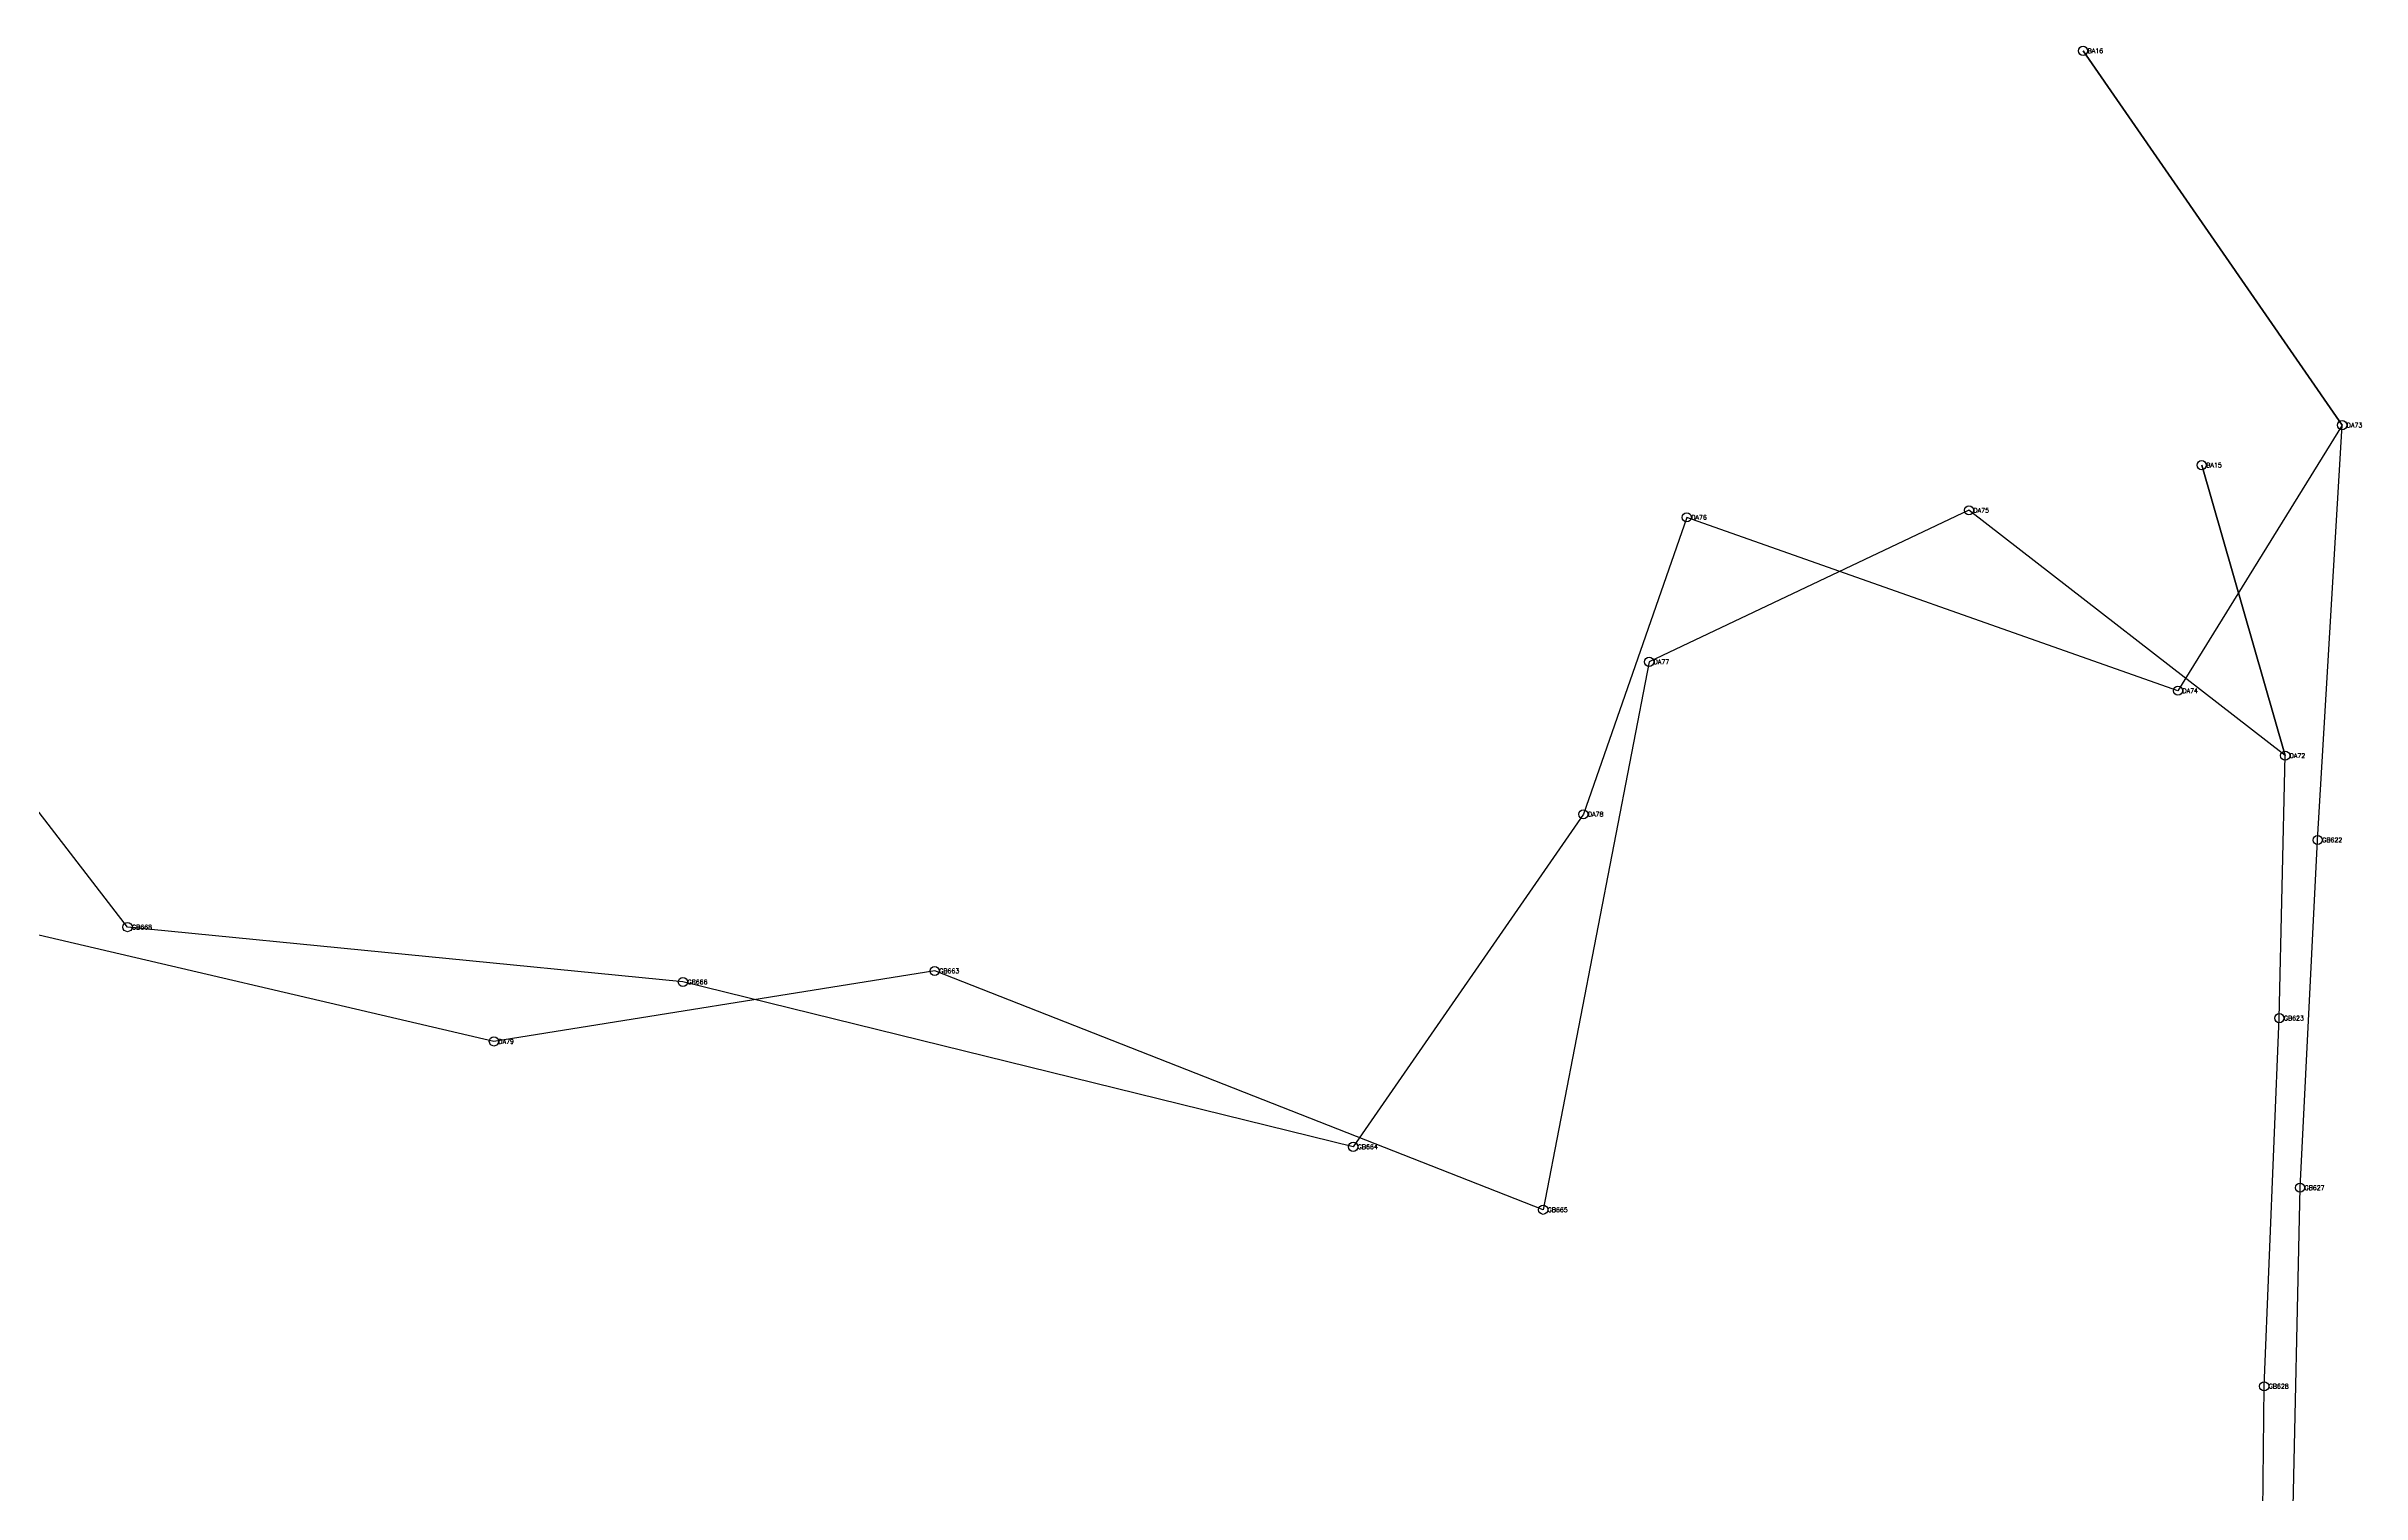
# Model space of a CAD drawing. Extents: x 166396 to 169408, y 2545087 to 2547192.
# Drawn here: x 168902 to 169408, y 2546565 to 2546881 of the extents above; entities that cross this region are included whole.
import ezdxf

# ---------------------------------------------------------------- set-up
doc = ezdxf.new("R2010")
doc.units = 0
doc.styles.get("Standard").update_dxf_attribs({"font": 'simplex'})

msp = doc.modelspace()

# ---------------------------------------------------------------- linework, layer by layer
at = {"color": 4}
for p, q in [((169403.318, 2546798.455), (169346.704, 2546880.253)), ((169346.704, 2546880.253), (169403.318, 2546798.455)), ((169403.318, 2546798.455), (169367.427, 2546740.428)), ((169397.956, 2546707.814), (169403.318, 2546798.455)), ((169390.857, 2546726.244), (169372.629, 2546789.717)), ((169372.629, 2546789.717), (169390.857, 2546726.244)), ((169260.132, 2546778.321), (169237.546, 2546713.443)), ((169321.775, 2546779.858), (169251.915, 2546746.755)), ((169367.427, 2546740.428), (169260.132, 2546778.321)), ((169390.857, 2546726.244), (169321.775, 2546779.858)), ((168919.491, 2546688.783), (168874.862, 2546746.479)), ((169251.915, 2546746.755), (169228.753, 2546627.017)), ((169389.578, 2546668.874), (169390.857, 2546726.244)), ((169237.546, 2546713.443), (169187.254, 2546640.773)), ((169394.098, 2546631.832), (169397.956, 2546707.814)), ((168999.538, 2546663.797), (168864.837, 2546695.3)), ((169040.83, 2546676.793), (168919.491, 2546688.783)), ((169095.83, 2546679.2), (168999.538, 2546663.797)), ((169187.254, 2546640.773), (169040.83, 2546676.793)), ((169228.753, 2546627.017), (169095.83, 2546679.2)), ((169386.269, 2546588.448), (169389.578, 2546668.874)), ((169392.45, 2546555.443), (169394.098, 2546631.832)), ((169385.602, 2546522.414), (169386.269, 2546588.448))]:
    msp.add_line(p, q, dxfattribs=at)
for centre in [(169346.704, 2546880.253), (169403.318, 2546798.455), (169372.629, 2546789.717), (169260.132, 2546778.321), (169321.775, 2546779.858), (169251.915, 2546746.755), (169367.427, 2546740.428), (169390.857, 2546726.244), (169237.546, 2546713.443), (169397.956, 2546707.814), (168919.491, 2546688.783), (169040.83, 2546676.793), (169095.83, 2546679.2), (169389.578, 2546668.874), (168999.538, 2546663.797), (169187.254, 2546640.773), (169394.098, 2546631.832), (169228.753, 2546627.017), (169386.269, 2546588.448)]:
    msp.add_circle(centre, 1)

# ---------------------------------------------------------------- texts
at = {"color": 5}
for s, p in [('BA16', (169347.704, 2546879.753)), ('DA73', (169404.318, 2546797.955)), ('BA15', (169373.629, 2546789.217)), ('DA76', (169261.132, 2546777.821)), ('DA75', (169322.775, 2546779.358)), ('DA77', (169252.915, 2546746.255)), ('DA74', (169368.427, 2546739.928)), ('DA72', (169391.857, 2546725.744)), ('DA78', (169238.546, 2546712.943)), ('GB622', (169398.956, 2546707.314)), ('GB668', (168920.491, 2546688.283)), ('GB666', (169041.83, 2546676.293)), ('GB663', (169096.83, 2546678.7)), ('GB623', (169390.578, 2546668.374)), ('DA79', (169000.538, 2546663.297)), ('GB664', (169188.254, 2546640.273)), ('GB627', (169395.098, 2546631.332)), ('GB665', (169229.753, 2546626.517)), ('GB628', (169387.269, 2546587.948))]:
    msp.add_text(s, height=1, dxfattribs=at).set_placement(p)

doc.saveas('drawing.dxf')
